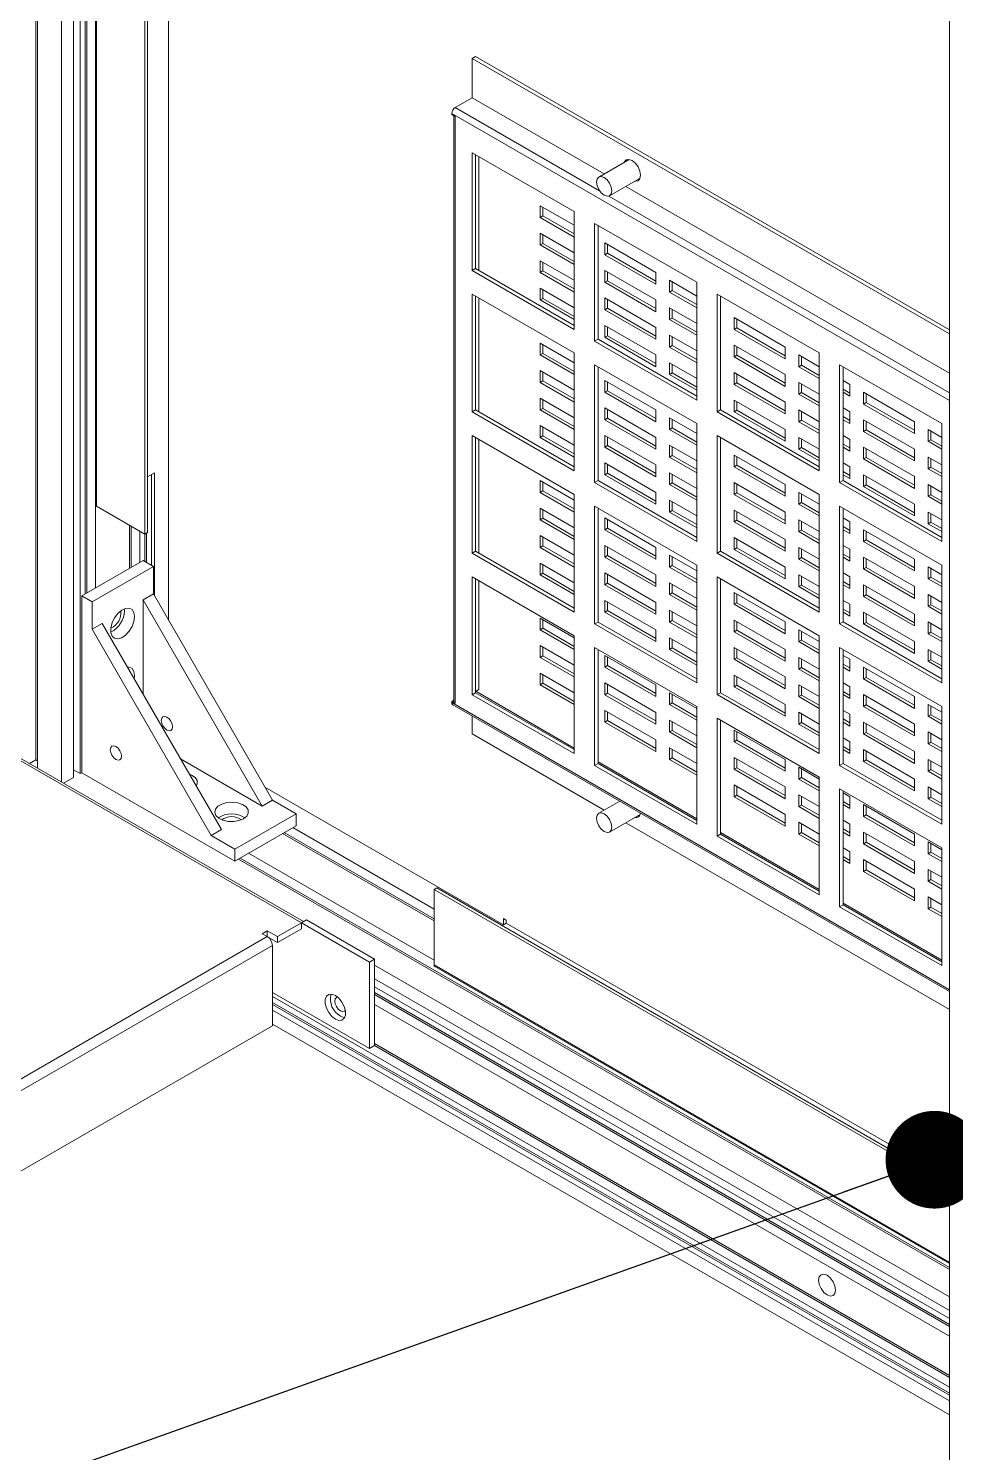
# Model space of a CAD drawing. Header units: millimetres. Extents: x 2 to 8402, y 4 to 5944.
# Drawn here: x 4173.3 to 4366, y 1990.5 to 2286.6 of the extents above; entities that cross this region are included whole.
import ezdxf

# ---------------------------------------------------------------- set-up
doc = ezdxf.new("R2010")
doc.units = ezdxf.units.MM
doc.header["$LTSCALE"] = 20
doc.layers.add('A-TITLEBLOCK', color=7, linetype='Continuous', lineweight=15)
doc.dimstyles.new('SLDDIMSTYLE1', dxfattribs={"dimtxt": 0.18, "dimasz": 20.32, "dimexe": 0, "dimexo": 0.0625, "dimgap": 0, "dimtad": 0, "dimtih": 1, "dimtoh": 1, "dimdec": 0, "dimrnd": 1e-09, "dimzin": 0, "dimdsep": 46, "dimtxsty": 'Standard', "dimblk1": 'DOT', "dimblk2": 'DOT', "dimsah": 1, "dimcen": 0.09, "dimadec": 0, "dimazin": 0, "dimtfac": 20.32, "dimtdec": 0, "dimtofl": 0, "dimtmove": 0, "dimatfit": 3, "dimldrblk": 'DOT', "dimfxl": 0, "dimfrac": 2, "dimtolj": 1, "dimtzin": 0, "dimarcsym": 0})

# ---------------------------------------------------------------- blocks, each defined once
blk = doc.blocks.new('_DOT')
at = {"color": 0, "linetype": 'ByBlock', "lineweight": -2}
blk.add_line((-0.5, 0), (-1, 0), dxfattribs=at)
at = {"color": 0, "linetype": 'ByBlock', "const_width": 0.5}
blk.add_lwpolyline([(-0.25, 0, 1), (0.25, 0, 1)], format="xyb", close=True, dxfattribs=at)

msp = doc.modelspace()

# ---------------------------------------------------------------- linework, layer by layer
at = {"color": 7, "linetype": 'Continuous', "lineweight": 15}
for p, q in [((4364.725, 2473.301), (4364.725, 1639.613)), ((4180.17, 2129.927), (4180.17, 2446.648)), ((4182.645, 2130.849), (4182.645, 2445.219)), ((4184.059, 2131.665), (4184.059, 2444.403)), ((4185.12, 2169.022), (4185.12, 2443.79)), ((4185.473, 2169.226), (4185.473, 2443.586)), ((4187.219, 2442.579), (4187.219, 2187.598)), ((4197.494, 2181.475), (4197.494, 2436.647)), ((4198.06, 2181.802), (4198.06, 2436.32)), ((4202.444, 2433.789), (4202.444, 2163.51)), ((4174.867, 2134.523), (4174.867, 2320.287)), ((4175.22, 2132.785), (4175.22, 2320.491)), ((4266.225, 2280.77), (4265.518, 2280.362)), ((4265.518, 2280.362), (4364.725, 2223.091)), ((4265.518, 2272.196), (4265.518, 2280.362)), ((4266.225, 2280.77), (4364.725, 2223.907)), ((4261.982, 2270.155), (4265.518, 2272.196)), ((4265.518, 2272.196), (4292.966, 2256.351)), ((4261.275, 2268.686), (4261.275, 2268.931)), ((4261.275, 2268.686), (4261.982, 2268.278)), ((4261.689, 2268.447), (4261.689, 2146.695)), ((4261.982, 2146.286), (4261.982, 2268.278)), ((4286.731, 2248.52), (4265.518, 2260.766)), ((4265.518, 2260.766), (4265.518, 2236.269)), ((4266.225, 2236.678), (4266.225, 2260.357)), ((4266.932, 2259.949), (4266.932, 2236.269)), ((4298.172, 2259.357), (4291.829, 2255.695)), ((4294.078, 2251.798), (4300.422, 2255.46)), ((4297.466, 2253.753), (4364.725, 2214.925)), ((4279.66, 2249.743), (4286.731, 2245.661)), ((4279.66, 2247.293), (4279.66, 2249.743)), ((4279.66, 2247.293), (4280.226, 2247.62)), ((4286.731, 2243.211), (4279.66, 2247.293)), ((4280.226, 2247.62), (4280.226, 2249.416)), ((4286.731, 2243.864), (4280.226, 2247.62)), ((4286.731, 2224.023), (4286.731, 2248.52)), ((4312.187, 2233.824), (4290.974, 2246.07)), ((4290.974, 2246.07), (4290.974, 2221.574)), ((4291.681, 2221.982), (4291.681, 2245.662)), ((4279.66, 2244.027), (4286.731, 2239.945)), ((4279.66, 2241.577), (4279.66, 2244.027)), ((4279.66, 2241.577), (4280.226, 2241.904)), ((4286.731, 2237.495), (4279.66, 2241.577)), ((4280.226, 2241.904), (4280.226, 2243.7)), ((4286.731, 2238.148), (4280.226, 2241.904)), ((4293.095, 2241.987), (4303.702, 2235.864)), ((4293.095, 2239.537), (4293.095, 2241.987)), ((4293.661, 2239.864), (4293.661, 2241.66)), ((4279.66, 2238.311), (4286.731, 2234.229)), ((4279.66, 2235.862), (4279.66, 2238.311)), ((4293.095, 2239.537), (4293.661, 2239.864)), ((4303.702, 2233.414), (4293.095, 2239.537)), ((4303.702, 2234.067), (4293.661, 2239.864)), ((4266.225, 2236.678), (4265.518, 2236.269)), ((4265.518, 2236.269), (4286.731, 2224.023)), ((4286.731, 2224.84), (4266.225, 2236.678)), ((4279.66, 2235.862), (4280.226, 2236.188)), ((4286.731, 2231.78), (4279.66, 2235.862)), ((4280.226, 2236.188), (4280.226, 2237.985)), ((4286.731, 2232.433), (4280.226, 2236.188)), ((4293.095, 2236.271), (4303.702, 2230.148)), ((4293.095, 2233.822), (4293.095, 2236.271)), ((4293.661, 2234.148), (4293.661, 2235.945)), ((4303.702, 2235.864), (4303.702, 2233.414)), ((4279.66, 2232.595), (4286.731, 2228.513)), ((4279.66, 2230.146), (4279.66, 2232.595)), ((4280.226, 2230.472), (4280.226, 2232.269)), ((4293.095, 2233.822), (4293.661, 2234.148)), ((4303.702, 2227.698), (4293.095, 2233.822)), ((4303.702, 2228.352), (4293.661, 2234.148)), ((4306.53, 2234.231), (4312.187, 2230.965)), ((4306.53, 2231.781), (4306.53, 2234.231)), ((4307.096, 2232.108), (4307.096, 2233.904)), ((4312.187, 2209.328), (4312.187, 2233.824)), ((4286.731, 2219.124), (4265.518, 2231.37)), ((4265.518, 2231.37), (4265.518, 2206.874)), ((4266.225, 2207.282), (4266.225, 2230.962)), ((4266.932, 2230.554), (4266.932, 2206.874)), ((4279.66, 2230.146), (4280.226, 2230.472)), ((4286.731, 2226.064), (4279.66, 2230.146)), ((4286.731, 2226.717), (4280.226, 2230.472)), ((4293.095, 2230.555), (4303.702, 2224.432)), ((4293.095, 2228.106), (4293.095, 2230.555)), ((4293.661, 2228.432), (4293.661, 2230.229)), ((4303.702, 2230.148), (4303.702, 2227.698)), ((4306.53, 2231.781), (4307.096, 2232.108)), ((4312.187, 2228.516), (4306.53, 2231.781)), ((4312.187, 2229.169), (4307.096, 2232.108)), ((4337.643, 2219.129), (4316.429, 2231.375)), ((4316.429, 2231.375), (4316.429, 2206.879)), ((4317.137, 2207.287), (4317.137, 2230.967)), ((4293.095, 2228.106), (4293.661, 2228.432)), ((4303.702, 2221.983), (4293.095, 2228.106)), ((4303.702, 2222.636), (4293.661, 2228.432)), ((4306.53, 2228.515), (4312.187, 2225.25)), ((4306.53, 2226.066), (4306.53, 2228.515)), ((4306.53, 2226.066), (4307.096, 2226.392)), ((4307.096, 2226.392), (4307.096, 2228.189)), ((4312.187, 2223.453), (4307.096, 2226.392)), ((4319.965, 2226.475), (4330.572, 2220.352)), ((4319.965, 2224.026), (4319.965, 2226.475)), ((4293.095, 2224.84), (4303.702, 2218.716)), ((4293.095, 2222.39), (4293.095, 2224.84)), ((4293.661, 2222.717), (4293.661, 2224.513)), ((4303.702, 2224.432), (4303.702, 2221.983)), ((4312.187, 2222.8), (4306.53, 2226.066)), ((4319.965, 2224.026), (4320.531, 2224.352)), ((4330.572, 2217.902), (4319.965, 2224.026)), ((4320.531, 2224.352), (4320.531, 2226.149)), ((4330.572, 2218.556), (4320.531, 2224.352)), ((4279.66, 2221.164), (4286.731, 2217.082)), ((4279.66, 2218.714), (4279.66, 2221.164)), ((4280.226, 2219.041), (4280.226, 2220.837)), ((4291.681, 2221.982), (4290.974, 2221.574)), ((4290.974, 2221.574), (4312.187, 2209.328)), ((4312.187, 2210.144), (4291.681, 2221.982)), ((4293.095, 2222.39), (4293.661, 2222.717)), ((4303.702, 2216.267), (4293.095, 2222.39)), ((4303.702, 2216.92), (4293.661, 2222.717)), ((4306.53, 2222.799), (4312.187, 2219.534)), ((4306.53, 2220.35), (4306.53, 2222.799)), ((4306.53, 2220.35), (4307.096, 2220.676)), ((4307.096, 2220.676), (4307.096, 2222.473)), ((4312.187, 2217.737), (4307.096, 2220.676)), ((4319.965, 2220.759), (4330.572, 2214.636)), ((4319.965, 2218.31), (4319.965, 2220.759)), ((4320.531, 2218.636), (4320.531, 2220.433)), ((4279.66, 2218.714), (4280.226, 2219.041)), ((4286.731, 2214.632), (4279.66, 2218.714)), ((4286.731, 2215.285), (4280.226, 2219.041)), ((4286.731, 2194.628), (4286.731, 2219.124)), ((4303.702, 2218.716), (4303.702, 2216.267)), ((4312.187, 2217.084), (4306.53, 2220.35)), ((4319.965, 2218.31), (4320.531, 2218.636)), ((4330.572, 2212.187), (4319.965, 2218.31)), ((4330.572, 2212.84), (4320.531, 2218.636)), ((4330.572, 2220.352), (4330.572, 2217.902)), ((4333.4, 2218.719), (4337.643, 2216.27)), ((4333.4, 2216.27), (4333.4, 2218.719)), ((4333.966, 2216.596), (4333.966, 2218.393)), ((4337.643, 2194.633), (4337.643, 2219.129)), ((4279.66, 2215.448), (4286.731, 2211.366)), ((4279.66, 2212.998), (4279.66, 2215.448)), ((4280.226, 2213.325), (4280.226, 2215.121)), ((4312.187, 2204.429), (4290.974, 2216.675)), ((4290.974, 2216.675), (4290.974, 2192.179)), ((4291.681, 2192.587), (4291.681, 2216.267)), ((4306.53, 2217.084), (4312.187, 2213.818)), ((4306.53, 2214.634), (4306.53, 2217.084)), ((4306.53, 2214.634), (4307.096, 2214.961)), ((4312.187, 2211.368), (4306.53, 2214.634)), ((4307.096, 2214.961), (4307.096, 2216.757)), ((4312.187, 2212.022), (4307.096, 2214.961)), ((4319.965, 2215.044), (4330.572, 2208.921)), ((4319.965, 2212.594), (4319.965, 2215.044)), ((4320.531, 2212.921), (4320.531, 2214.717)), ((4330.572, 2214.636), (4330.572, 2212.187)), ((4333.4, 2216.27), (4333.966, 2216.596)), ((4337.643, 2213.82), (4333.4, 2216.27)), ((4337.643, 2214.474), (4333.966, 2216.596)), ((4363.099, 2204.434), (4341.885, 2216.68)), ((4341.885, 2216.68), (4341.885, 2192.183)), ((4342.592, 2192.592), (4342.592, 2216.271)), ((4279.66, 2212.998), (4280.226, 2213.325)), ((4286.731, 2208.916), (4279.66, 2212.998)), ((4286.731, 2209.57), (4280.226, 2213.325)), ((4293.095, 2213.408), (4303.702, 2207.285)), ((4293.095, 2210.958), (4293.095, 2213.408)), ((4293.661, 2211.285), (4293.661, 2213.081)), ((4319.965, 2212.594), (4320.531, 2212.921)), ((4330.572, 2206.471), (4319.965, 2212.594)), ((4330.572, 2207.124), (4320.531, 2212.921)), ((4333.4, 2213.003), (4337.643, 2210.554)), ((4333.4, 2210.554), (4333.4, 2213.003)), ((4333.966, 2210.88), (4333.966, 2212.677)), ((4342.592, 2213.413), (4344.007, 2212.596)), ((4344.007, 2210.8), (4342.592, 2211.616)), ((4344.007, 2212.596), (4344.007, 2210.147)), ((4279.66, 2209.732), (4286.731, 2205.65)), ((4279.66, 2207.283), (4279.66, 2209.732)), ((4280.226, 2207.609), (4280.226, 2209.406)), ((4293.095, 2210.958), (4293.661, 2211.285)), ((4303.702, 2204.835), (4293.095, 2210.958)), ((4303.702, 2205.488), (4293.661, 2211.285)), ((4319.965, 2209.328), (4330.572, 2203.205)), ((4319.965, 2206.878), (4319.965, 2209.328)), ((4320.531, 2207.205), (4320.531, 2209.001)), ((4330.572, 2208.921), (4330.572, 2206.471)), ((4333.4, 2210.554), (4333.966, 2210.88)), ((4337.643, 2208.105), (4333.4, 2210.554)), ((4337.643, 2208.758), (4333.966, 2210.88)), ((4344.007, 2210.147), (4342.592, 2210.963)), ((4346.835, 2210.963), (4357.442, 2204.84)), ((4346.835, 2208.514), (4346.835, 2210.963)), ((4346.835, 2208.514), (4347.401, 2208.84)), ((4347.401, 2208.84), (4347.401, 2210.637)), ((4357.442, 2203.044), (4347.401, 2208.84)), ((4266.225, 2207.282), (4265.518, 2206.874)), ((4265.518, 2206.874), (4286.731, 2194.628)), ((4286.731, 2195.444), (4266.225, 2207.282)), ((4279.66, 2207.283), (4280.226, 2207.609)), ((4286.731, 2203.201), (4279.66, 2207.283)), ((4286.731, 2203.854), (4280.226, 2207.609)), ((4293.095, 2207.692), (4303.702, 2201.569)), ((4293.095, 2205.243), (4293.095, 2207.692)), ((4293.661, 2205.569), (4293.661, 2207.366)), ((4303.702, 2207.285), (4303.702, 2204.835)), ((4306.53, 2205.652), (4312.187, 2202.386)), ((4306.53, 2203.202), (4306.53, 2205.652)), ((4317.137, 2207.287), (4316.429, 2206.879)), ((4316.429, 2206.879), (4337.643, 2194.633)), ((4337.643, 2195.449), (4317.137, 2207.287)), ((4319.965, 2206.878), (4320.531, 2207.205)), ((4330.572, 2200.755), (4319.965, 2206.878)), ((4330.572, 2201.408), (4320.531, 2207.205)), ((4333.4, 2207.288), (4337.643, 2204.838)), ((4333.4, 2204.838), (4333.4, 2207.288)), ((4333.966, 2205.165), (4333.966, 2206.961)), ((4342.592, 2207.697), (4344.007, 2206.88)), ((4344.007, 2205.084), (4342.592, 2205.9)), ((4344.007, 2206.88), (4344.007, 2204.431)), ((4357.442, 2202.391), (4346.835, 2208.514)), ((4279.66, 2204.017), (4286.731, 2199.934)), ((4279.66, 2201.567), (4279.66, 2204.017)), ((4280.226, 2201.893), (4280.226, 2203.69)), ((4293.095, 2205.243), (4293.661, 2205.569)), ((4303.702, 2199.119), (4293.095, 2205.243)), ((4303.702, 2199.773), (4293.661, 2205.569)), ((4306.53, 2203.202), (4307.096, 2203.529)), ((4312.187, 2199.937), (4306.53, 2203.202)), ((4307.096, 2203.529), (4307.096, 2205.326)), ((4312.187, 2200.59), (4307.096, 2203.529)), ((4312.187, 2179.933), (4312.187, 2204.429)), ((4330.572, 2203.205), (4330.572, 2200.755)), ((4333.4, 2204.838), (4333.966, 2205.165)), ((4337.643, 2202.389), (4333.4, 2204.838)), ((4337.643, 2203.042), (4333.966, 2205.165)), ((4344.007, 2204.431), (4342.592, 2205.247)), ((4346.835, 2205.248), (4357.442, 2199.125)), ((4346.835, 2202.798), (4346.835, 2205.248)), ((4346.835, 2202.798), (4347.401, 2203.125)), ((4357.442, 2196.675), (4346.835, 2202.798)), ((4347.401, 2203.125), (4347.401, 2204.921)), ((4357.442, 2197.328), (4347.401, 2203.125)), ((4357.442, 2204.84), (4357.442, 2202.391)), ((4360.27, 2203.208), (4363.099, 2201.575)), ((4360.27, 2200.758), (4360.27, 2203.208)), ((4360.836, 2201.084), (4360.836, 2202.881)), ((4363.099, 2179.937), (4363.099, 2204.434)), ((4286.731, 2189.729), (4265.518, 2201.975)), ((4265.518, 2201.975), (4265.518, 2177.479)), ((4266.225, 2177.887), (4266.225, 2201.567)), ((4266.932, 2201.158), (4266.932, 2177.479)), ((4279.66, 2201.567), (4280.226, 2201.893)), ((4286.731, 2197.485), (4279.66, 2201.567)), ((4286.731, 2198.138), (4280.226, 2201.893)), ((4293.095, 2201.976), (4303.702, 2195.853)), ((4293.095, 2199.527), (4293.095, 2201.976)), ((4293.095, 2199.527), (4293.661, 2199.853)), ((4293.661, 2199.853), (4293.661, 2201.65)), ((4303.702, 2194.057), (4293.661, 2199.853)), ((4303.702, 2201.569), (4303.702, 2199.119)), ((4306.53, 2199.936), (4312.187, 2196.671)), ((4306.53, 2197.487), (4306.53, 2199.936)), ((4337.643, 2189.733), (4316.429, 2201.98)), ((4316.429, 2201.98), (4316.429, 2177.483)), ((4317.137, 2177.891), (4317.137, 2201.571)), ((4333.4, 2201.572), (4337.643, 2199.123)), ((4333.4, 2199.122), (4333.4, 2201.572)), ((4333.966, 2199.449), (4333.966, 2201.245)), ((4342.592, 2201.981), (4344.007, 2201.165)), ((4344.007, 2199.368), (4342.592, 2200.185)), ((4344.007, 2201.165), (4344.007, 2198.715)), ((4360.27, 2200.758), (4360.836, 2201.084)), ((4363.099, 2199.125), (4360.27, 2200.758)), ((4363.099, 2199.778), (4360.836, 2201.084)), ((4060.315, 2198.611), (4230.021, 2100.642)), ((4230.46, 2100.895), (4061.065, 2198.685)), ((4303.702, 2193.404), (4293.095, 2199.527)), ((4306.53, 2197.487), (4307.096, 2197.813)), ((4312.187, 2194.221), (4306.53, 2197.487)), ((4307.096, 2197.813), (4307.096, 2199.61)), ((4312.187, 2194.874), (4307.096, 2197.813)), ((4319.965, 2197.896), (4330.572, 2191.773)), ((4319.965, 2195.447), (4319.965, 2197.896)), ((4320.531, 2195.773), (4320.531, 2197.57)), ((4333.4, 2199.122), (4333.966, 2199.449)), ((4337.643, 2196.673), (4333.4, 2199.122)), ((4337.643, 2197.326), (4333.966, 2199.449)), ((4344.007, 2198.715), (4342.592, 2199.531)), ((4346.835, 2199.532), (4357.442, 2193.409)), ((4346.835, 2197.082), (4346.835, 2199.532)), ((4346.835, 2197.082), (4347.401, 2197.409)), ((4357.442, 2190.959), (4346.835, 2197.082)), ((4347.401, 2197.409), (4347.401, 2199.205)), ((4357.442, 2191.612), (4347.401, 2197.409)), ((4357.442, 2199.125), (4357.442, 2196.675)), ((4360.27, 2197.492), (4363.099, 2195.859)), ((4360.27, 2195.042), (4360.27, 2197.492)), ((4360.836, 2195.369), (4360.836, 2197.165)), ((4199.474, 2194.211), (4198.06, 2193.395)), ((4198.908, 2174.941), (4198.908, 2193.884)), ((4199.474, 2168.653), (4199.474, 2194.211)), ((4293.095, 2196.261), (4303.702, 2190.138)), ((4293.095, 2193.811), (4293.095, 2196.261)), ((4293.095, 2193.811), (4293.661, 2194.138)), ((4303.702, 2187.688), (4293.095, 2193.811)), ((4293.661, 2194.138), (4293.661, 2195.934)), ((4303.702, 2188.341), (4293.661, 2194.138)), ((4303.702, 2195.853), (4303.702, 2193.404)), ((4306.53, 2194.221), (4312.187, 2190.955)), ((4306.53, 2191.771), (4306.53, 2194.221)), ((4307.096, 2192.097), (4307.096, 2193.894)), ((4319.965, 2195.447), (4320.531, 2195.773)), ((4330.572, 2189.324), (4319.965, 2195.447)), ((4330.572, 2189.977), (4320.531, 2195.773)), ((4342.592, 2196.265), (4344.007, 2195.449)), ((4344.007, 2193.652), (4342.592, 2194.469)), ((4344.007, 2192.999), (4342.592, 2193.816)), ((4344.007, 2195.449), (4344.007, 2192.999)), ((4346.835, 2193.816), (4357.442, 2187.693)), ((4346.835, 2191.366), (4346.835, 2193.816)), ((4360.27, 2195.042), (4360.836, 2195.369)), ((4363.099, 2193.409), (4360.27, 2195.042)), ((4363.099, 2194.062), (4360.836, 2195.369)), ((4279.66, 2192.585), (4286.731, 2188.503)), ((4279.66, 2190.135), (4279.66, 2192.585)), ((4280.226, 2190.462), (4280.226, 2192.258)), ((4291.681, 2192.587), (4290.974, 2192.179)), ((4290.974, 2192.179), (4312.187, 2179.933)), ((4312.187, 2180.749), (4291.681, 2192.587)), ((4306.53, 2191.771), (4307.096, 2192.097)), ((4312.187, 2188.505), (4306.53, 2191.771)), ((4312.187, 2189.158), (4307.096, 2192.097)), ((4319.965, 2192.18), (4330.572, 2186.057)), ((4319.965, 2189.731), (4319.965, 2192.18)), ((4320.531, 2190.057), (4320.531, 2191.854)), ((4330.572, 2191.773), (4330.572, 2189.324)), ((4342.592, 2192.592), (4341.885, 2192.183)), ((4341.885, 2192.183), (4363.099, 2179.937)), ((4363.099, 2180.754), (4342.592, 2192.592)), ((4346.835, 2191.366), (4347.401, 2191.693)), ((4357.442, 2185.243), (4346.835, 2191.366)), ((4347.401, 2191.693), (4347.401, 2193.489)), ((4357.442, 2185.897), (4347.401, 2191.693)), ((4357.442, 2193.409), (4357.442, 2190.959)), ((4360.27, 2191.776), (4363.099, 2190.143)), ((4360.27, 2189.326), (4360.27, 2191.776)), ((4360.836, 2189.653), (4360.836, 2191.449)), ((4279.66, 2190.135), (4280.226, 2190.462)), ((4286.731, 2186.053), (4279.66, 2190.135)), ((4286.731, 2186.706), (4280.226, 2190.462)), ((4286.731, 2165.232), (4286.731, 2189.729)), ((4303.702, 2190.138), (4303.702, 2187.688)), ((4306.53, 2188.505), (4312.187, 2185.239)), ((4306.53, 2186.055), (4306.53, 2188.505)), ((4307.096, 2186.382), (4307.096, 2188.178)), ((4319.965, 2189.731), (4320.531, 2190.057)), ((4330.572, 2183.608), (4319.965, 2189.731)), ((4330.572, 2184.261), (4320.531, 2190.057)), ((4333.4, 2190.14), (4337.643, 2187.691)), ((4333.4, 2187.691), (4333.4, 2190.14)), ((4333.4, 2187.691), (4333.966, 2188.017)), ((4333.966, 2188.017), (4333.966, 2189.814)), ((4337.643, 2185.895), (4333.966, 2188.017)), ((4337.643, 2165.237), (4337.643, 2189.733)), ((4360.27, 2189.326), (4360.836, 2189.653)), ((4363.099, 2187.693), (4360.27, 2189.326)), ((4363.099, 2188.347), (4360.836, 2189.653)), ((4187.241, 2170.246), (4187.241, 2187.49)), ((4187.453, 2187.272), (4197.494, 2181.475)), ((4279.66, 2186.869), (4286.731, 2182.787)), ((4279.66, 2184.42), (4279.66, 2186.869)), ((4280.226, 2184.746), (4280.226, 2186.543)), ((4312.187, 2175.033), (4290.974, 2187.279)), ((4290.974, 2187.279), (4290.974, 2162.783)), ((4291.681, 2163.191), (4291.681, 2186.871)), ((4306.53, 2186.055), (4307.096, 2186.382)), ((4312.187, 2182.789), (4306.53, 2186.055)), ((4312.187, 2183.443), (4307.096, 2186.382)), ((4319.965, 2186.465), (4330.572, 2180.342)), ((4319.965, 2184.015), (4319.965, 2186.465)), ((4320.531, 2184.342), (4320.531, 2186.138)), ((4330.572, 2186.057), (4330.572, 2183.608)), ((4337.643, 2185.242), (4333.4, 2187.691)), ((4363.099, 2175.038), (4341.885, 2187.284)), ((4341.885, 2187.284), (4341.885, 2162.788)), ((4342.592, 2163.196), (4342.592, 2186.876)), ((4357.442, 2187.693), (4357.442, 2185.243)), ((4360.27, 2186.06), (4363.099, 2184.427)), ((4360.27, 2183.611), (4360.27, 2186.06)), ((4360.836, 2183.937), (4360.836, 2185.734)), ((4194.312, 2174.328), (4194.312, 2183.312)), ((4194.666, 2174.533), (4194.666, 2183.108)), ((4196.433, 2175.553), (4196.433, 2182.087)), ((4279.66, 2184.42), (4280.226, 2184.746)), ((4286.731, 2180.337), (4279.66, 2184.42)), ((4286.731, 2180.991), (4280.226, 2184.746)), ((4293.095, 2184.829), (4303.702, 2178.706)), ((4293.095, 2182.379), (4293.095, 2184.829)), ((4293.095, 2182.379), (4293.661, 2182.706)), ((4303.702, 2176.256), (4293.095, 2182.379)), ((4293.661, 2182.706), (4293.661, 2184.502)), ((4303.702, 2176.909), (4293.661, 2182.706)), ((4319.965, 2184.015), (4320.531, 2184.342)), ((4330.572, 2177.892), (4319.965, 2184.015)), ((4330.572, 2178.545), (4320.531, 2184.342)), ((4333.4, 2184.425), (4337.643, 2181.975)), ((4333.4, 2181.975), (4333.4, 2184.425)), ((4333.4, 2181.975), (4333.966, 2182.301)), ((4337.643, 2179.526), (4333.4, 2181.975)), ((4333.966, 2182.301), (4333.966, 2184.098)), ((4337.643, 2180.179), (4333.966, 2182.301)), ((4342.592, 2184.834), (4344.007, 2184.017)), ((4344.007, 2182.221), (4342.592, 2183.037)), ((4344.007, 2181.568), (4342.592, 2182.384)), ((4344.007, 2184.017), (4344.007, 2181.568)), ((4346.835, 2182.384), (4357.442, 2176.261)), ((4346.835, 2179.935), (4346.835, 2182.384)), ((4347.401, 2180.261), (4347.401, 2182.058)), ((4360.27, 2183.611), (4360.836, 2183.937)), ((4363.099, 2181.978), (4360.27, 2183.611)), ((4363.099, 2182.631), (4360.836, 2183.937)), ((4197.494, 2181.475), (4198.06, 2181.802)), ((4197.494, 2175.757), (4197.494, 2181.475)), ((4197.848, 2175.553), (4197.848, 2181.679)), ((4279.66, 2181.153), (4286.731, 2177.071)), ((4279.66, 2178.704), (4279.66, 2181.153)), ((4279.66, 2178.704), (4280.226, 2179.03)), ((4280.226, 2179.03), (4280.226, 2180.827)), ((4286.731, 2175.275), (4280.226, 2179.03)), ((4293.095, 2179.113), (4303.702, 2172.99)), ((4293.095, 2176.664), (4293.095, 2179.113)), ((4319.965, 2180.749), (4330.572, 2174.626)), ((4319.965, 2178.299), (4319.965, 2180.749)), ((4320.531, 2178.626), (4320.531, 2180.422)), ((4330.572, 2180.342), (4330.572, 2177.892)), ((4342.592, 2179.118), (4344.007, 2178.302)), ((4346.835, 2179.935), (4347.401, 2180.261)), ((4357.442, 2173.812), (4346.835, 2179.935)), ((4357.442, 2174.465), (4347.401, 2180.261)), ((4266.225, 2177.887), (4265.518, 2177.479)), ((4265.518, 2177.479), (4286.731, 2165.232)), ((4286.731, 2166.049), (4266.225, 2177.887)), ((4286.731, 2174.622), (4279.66, 2178.704)), ((4293.095, 2176.664), (4293.661, 2176.99)), ((4303.702, 2170.541), (4293.095, 2176.664)), ((4293.661, 2176.99), (4293.661, 2178.787)), ((4303.702, 2171.194), (4293.661, 2176.99)), ((4303.702, 2178.706), (4303.702, 2176.256)), ((4306.53, 2177.073), (4312.187, 2173.808)), ((4306.53, 2174.624), (4306.53, 2177.073)), ((4307.096, 2174.95), (4307.096, 2176.747)), ((4317.137, 2177.891), (4316.429, 2177.483)), ((4316.429, 2177.483), (4337.643, 2165.237)), ((4337.643, 2166.054), (4317.137, 2177.891)), ((4319.965, 2178.299), (4320.531, 2178.626)), ((4330.572, 2172.176), (4319.965, 2178.299)), ((4330.572, 2172.829), (4320.531, 2178.626)), ((4333.4, 2178.709), (4337.643, 2176.26)), ((4333.4, 2176.259), (4333.4, 2178.709)), ((4333.4, 2176.259), (4333.966, 2176.586)), ((4337.643, 2173.81), (4333.4, 2176.259)), ((4333.966, 2176.586), (4333.966, 2178.382)), ((4337.643, 2174.463), (4333.966, 2176.586)), ((4344.007, 2176.505), (4342.592, 2177.321)), ((4344.007, 2175.852), (4342.592, 2176.668)), ((4344.007, 2178.302), (4344.007, 2175.852)), ((4346.835, 2176.669), (4357.442, 2170.546)), ((4346.835, 2174.219), (4346.835, 2176.669)), ((4347.401, 2174.546), (4347.401, 2176.342)), ((4357.442, 2176.261), (4357.442, 2173.812)), ((4197.141, 2175.961), (4184.413, 2168.614)), ((4199.262, 2174.737), (4186.534, 2167.389)), ((4197.141, 2175.961), (4199.262, 2174.737)), ((4199.262, 2174.737), (4199.262, 2169.021)), ((4279.66, 2175.438), (4286.731, 2171.356)), ((4279.66, 2172.988), (4279.66, 2175.438)), ((4279.66, 2172.988), (4280.226, 2173.315)), ((4280.226, 2173.315), (4280.226, 2175.111)), ((4286.731, 2169.559), (4280.226, 2173.315)), ((4293.095, 2173.397), (4303.702, 2167.274)), ((4293.095, 2170.948), (4293.095, 2173.397)), ((4293.661, 2171.274), (4293.661, 2173.071)), ((4306.53, 2174.624), (4307.096, 2174.95)), ((4312.187, 2171.358), (4306.53, 2174.624)), ((4312.187, 2172.011), (4307.096, 2174.95)), ((4312.187, 2150.537), (4312.187, 2175.033)), ((4330.572, 2174.626), (4330.572, 2172.176)), ((4342.592, 2173.402), (4344.007, 2172.586)), ((4346.835, 2174.219), (4347.401, 2174.546)), ((4357.442, 2168.096), (4346.835, 2174.219)), ((4357.442, 2168.749), (4347.401, 2174.546)), ((4360.27, 2174.629), (4363.099, 2172.996)), ((4360.27, 2172.179), (4360.27, 2174.629)), ((4360.836, 2172.506), (4360.836, 2174.302)), ((4363.099, 2150.542), (4363.099, 2175.038)), ((4286.731, 2160.333), (4265.518, 2172.579)), ((4265.518, 2172.579), (4265.518, 2148.083)), ((4266.225, 2148.491), (4266.225, 2172.171)), ((4266.932, 2171.763), (4266.932, 2149.144)), ((4286.731, 2168.906), (4279.66, 2172.988)), ((4293.095, 2170.948), (4293.661, 2171.274)), ((4303.702, 2164.825), (4293.095, 2170.948)), ((4303.702, 2165.478), (4293.661, 2171.274)), ((4303.702, 2172.99), (4303.702, 2170.541)), ((4306.53, 2171.357), (4312.187, 2168.092)), ((4306.53, 2168.908), (4306.53, 2171.357)), ((4307.096, 2169.234), (4307.096, 2171.031)), ((4337.643, 2160.338), (4316.429, 2172.584)), ((4316.429, 2172.584), (4316.429, 2148.088)), ((4317.137, 2148.496), (4317.137, 2172.176)), ((4333.4, 2172.993), (4337.643, 2170.544)), ((4333.4, 2170.543), (4333.4, 2172.993)), ((4333.4, 2170.543), (4333.966, 2170.87)), ((4337.643, 2168.094), (4333.4, 2170.543)), ((4333.966, 2170.87), (4333.966, 2172.666)), ((4337.643, 2168.747), (4333.966, 2170.87)), ((4344.007, 2170.789), (4342.592, 2171.606)), ((4344.007, 2170.136), (4342.592, 2170.953)), ((4344.007, 2172.586), (4344.007, 2170.136)), ((4346.835, 2170.953), (4357.442, 2164.83)), ((4346.835, 2168.503), (4346.835, 2170.953)), ((4347.401, 2168.83), (4347.401, 2170.626)), ((4357.442, 2170.546), (4357.442, 2168.096)), ((4360.27, 2172.179), (4360.836, 2172.506)), ((4363.099, 2170.546), (4360.27, 2172.179)), ((4363.099, 2171.199), (4360.836, 2172.506)), ((4184.413, 2168.614), (4186.534, 2167.389)), ((4184.413, 2131.869), (4184.413, 2168.614)), ((4186.534, 2167.389), (4186.534, 2161.673)), ((4199.262, 2169.021), (4197.141, 2167.796)), ((4197.141, 2167.796), (4221.889, 2124.93)), ((4197.141, 2148.201), (4197.141, 2167.796)), ((4199.262, 2169.021), (4224.011, 2126.155)), ((4293.095, 2167.682), (4303.702, 2161.559)), ((4293.095, 2165.232), (4293.095, 2167.682)), ((4293.661, 2165.559), (4293.661, 2167.355)), ((4303.702, 2167.274), (4303.702, 2164.825)), ((4306.53, 2168.908), (4307.096, 2169.234)), ((4312.187, 2165.642), (4306.53, 2168.908)), ((4312.187, 2166.295), (4307.096, 2169.234)), ((4319.965, 2169.317), (4330.572, 2163.194)), ((4319.965, 2166.868), (4319.965, 2169.317)), ((4319.965, 2166.868), (4320.531, 2167.194)), ((4320.531, 2167.194), (4320.531, 2168.991)), ((4330.572, 2161.398), (4320.531, 2167.194)), ((4342.592, 2167.686), (4344.007, 2166.87)), ((4346.835, 2168.503), (4347.401, 2168.83)), ((4357.442, 2162.38), (4346.835, 2168.503)), ((4357.442, 2163.033), (4347.401, 2168.83)), ((4360.27, 2168.913), (4363.099, 2167.28)), ((4360.27, 2166.463), (4360.27, 2168.913)), ((4360.836, 2166.79), (4360.836, 2168.586)), ((4193.251, 2165.551), (4193.229, 2165.921)), ((4293.095, 2165.232), (4293.661, 2165.559)), ((4303.702, 2159.109), (4293.095, 2165.232)), ((4303.702, 2159.762), (4293.661, 2165.559)), ((4306.53, 2165.642), (4312.187, 2162.376)), ((4306.53, 2163.192), (4306.53, 2165.642)), ((4307.096, 2163.519), (4307.096, 2165.315)), ((4330.572, 2160.745), (4319.965, 2166.868)), ((4344.007, 2165.073), (4342.592, 2165.89)), ((4344.007, 2164.42), (4342.592, 2165.237)), ((4344.007, 2166.87), (4344.007, 2164.42)), ((4346.835, 2165.237), (4357.442, 2159.114)), ((4346.835, 2162.787), (4346.835, 2165.237)), ((4347.401, 2163.114), (4347.401, 2164.911)), ((4357.442, 2164.83), (4357.442, 2162.38)), ((4360.27, 2166.463), (4360.836, 2166.79)), ((4363.099, 2164.83), (4360.27, 2166.463)), ((4363.099, 2165.483), (4360.836, 2166.79)), ((4188.655, 2162.898), (4186.534, 2161.673)), ((4186.534, 2161.673), (4211.283, 2118.807)), ((4188.655, 2162.898), (4213.404, 2120.032)), ((4279.66, 2164.006), (4286.731, 2159.924)), ((4279.66, 2161.556), (4279.66, 2164.006)), ((4279.66, 2161.556), (4280.226, 2161.883)), ((4286.731, 2157.474), (4279.66, 2161.556)), ((4280.226, 2161.883), (4280.226, 2163.679)), ((4286.731, 2158.127), (4280.226, 2161.883)), ((4291.681, 2163.191), (4290.974, 2162.783)), ((4290.974, 2162.783), (4312.187, 2150.537)), ((4312.187, 2151.353), (4291.681, 2163.191)), ((4303.702, 2161.559), (4303.702, 2159.109)), ((4306.53, 2163.192), (4307.096, 2163.519)), ((4312.187, 2159.926), (4306.53, 2163.192)), ((4312.187, 2160.579), (4307.096, 2163.519)), ((4319.965, 2163.601), (4330.572, 2157.478)), ((4319.965, 2161.152), (4319.965, 2163.601)), ((4319.965, 2161.152), (4320.531, 2161.478)), ((4320.531, 2161.478), (4320.531, 2163.275)), ((4330.572, 2155.682), (4320.531, 2161.478)), ((4330.572, 2163.194), (4330.572, 2160.745)), ((4333.4, 2161.561), (4337.643, 2159.112)), ((4333.4, 2159.112), (4333.4, 2161.561)), ((4333.966, 2159.438), (4333.966, 2161.235)), ((4342.592, 2163.196), (4341.885, 2162.788)), ((4341.885, 2162.788), (4363.099, 2150.542)), ((4363.099, 2151.358), (4342.592, 2163.196)), ((4346.835, 2162.787), (4347.401, 2163.114)), ((4357.442, 2156.664), (4346.835, 2162.787)), ((4357.442, 2157.318), (4347.401, 2163.114)), ((4360.27, 2163.197), (4363.099, 2161.564)), ((4360.27, 2160.747), (4360.27, 2163.197)), ((4360.836, 2161.074), (4360.836, 2162.87)), ((4279.66, 2158.29), (4286.731, 2154.208)), ((4279.66, 2155.841), (4279.66, 2158.29)), ((4286.731, 2135.837), (4286.731, 2160.333)), ((4306.53, 2159.926), (4312.187, 2156.66)), ((4306.53, 2157.476), (4306.53, 2159.926)), ((4307.096, 2157.803), (4307.096, 2159.599)), ((4330.572, 2155.029), (4319.965, 2161.152)), ((4333.4, 2159.112), (4333.966, 2159.438)), ((4337.643, 2156.663), (4333.4, 2159.112)), ((4337.643, 2157.316), (4333.966, 2159.438)), ((4337.643, 2135.842), (4337.643, 2160.338)), ((4357.442, 2159.114), (4357.442, 2156.664)), ((4360.27, 2160.747), (4360.836, 2161.074)), ((4363.099, 2159.115), (4360.27, 2160.747)), ((4363.099, 2159.768), (4360.836, 2161.074)), ((4279.66, 2155.841), (4280.226, 2156.167)), ((4286.731, 2151.759), (4279.66, 2155.841)), ((4280.226, 2156.167), (4280.226, 2157.964)), ((4286.731, 2152.412), (4280.226, 2156.167)), ((4312.187, 2145.638), (4290.974, 2157.884)), ((4290.974, 2157.884), (4290.974, 2133.388)), ((4291.681, 2133.796), (4291.681, 2157.476)), ((4293.095, 2156.25), (4303.702, 2150.127)), ((4293.095, 2153.801), (4293.095, 2156.25)), ((4293.661, 2154.127), (4293.661, 2155.924)), ((4306.53, 2157.476), (4307.096, 2157.803)), ((4312.187, 2154.211), (4306.53, 2157.476)), ((4312.187, 2154.864), (4307.096, 2157.803)), ((4319.965, 2157.886), (4330.572, 2151.763)), ((4319.965, 2155.436), (4319.965, 2157.886)), ((4319.965, 2155.436), (4320.531, 2155.763)), ((4330.572, 2149.313), (4319.965, 2155.436)), ((4320.531, 2155.763), (4320.531, 2157.559)), ((4330.572, 2149.966), (4320.531, 2155.763)), ((4330.572, 2157.478), (4330.572, 2155.029)), ((4333.4, 2155.846), (4337.643, 2153.396)), ((4333.4, 2153.396), (4333.4, 2155.846)), ((4333.966, 2153.723), (4333.966, 2155.519)), ((4363.099, 2145.643), (4341.885, 2157.889)), ((4341.885, 2157.889), (4341.885, 2133.392)), ((4342.592, 2133.801), (4342.592, 2157.481)), ((4342.592, 2156.255), (4344.007, 2155.438)), ((4344.007, 2155.438), (4344.007, 2152.989)), ((4360.27, 2157.481), (4363.099, 2155.848)), ((4360.27, 2155.032), (4360.27, 2157.481)), ((4360.27, 2155.032), (4360.836, 2155.358)), ((4360.836, 2155.358), (4360.836, 2157.155)), ((4363.099, 2154.052), (4360.836, 2155.358)), ((4279.66, 2152.574), (4286.731, 2148.492)), ((4279.66, 2150.125), (4279.66, 2152.574)), ((4293.095, 2153.801), (4293.661, 2154.127)), ((4303.702, 2147.677), (4293.095, 2153.801)), ((4303.702, 2148.331), (4293.661, 2154.127)), ((4333.4, 2153.396), (4333.966, 2153.723)), ((4337.643, 2150.947), (4333.4, 2153.396)), ((4337.643, 2151.6), (4333.966, 2153.723)), ((4344.007, 2153.642), (4342.592, 2154.458)), ((4344.007, 2152.989), (4342.592, 2153.805)), ((4346.835, 2153.806), (4357.442, 2147.682)), ((4346.835, 2151.356), (4346.835, 2153.806)), ((4347.401, 2151.682), (4347.401, 2153.479)), ((4363.099, 2153.399), (4360.27, 2155.032)), ((4279.66, 2150.125), (4280.226, 2150.451)), ((4286.731, 2146.043), (4279.66, 2150.125)), ((4280.226, 2150.451), (4280.226, 2152.248)), ((4286.731, 2146.696), (4280.226, 2150.451)), ((4293.095, 2150.534), (4303.702, 2144.411)), ((4293.095, 2148.085), (4293.095, 2150.534)), ((4293.661, 2148.411), (4293.661, 2150.208)), ((4303.702, 2150.127), (4303.702, 2147.677)), ((4319.965, 2152.17), (4330.572, 2146.047)), ((4319.965, 2149.72), (4319.965, 2152.17)), ((4319.965, 2149.72), (4320.531, 2150.047)), ((4330.572, 2143.597), (4319.965, 2149.72)), ((4320.531, 2150.047), (4320.531, 2151.843)), ((4330.572, 2144.25), (4320.531, 2150.047)), ((4330.572, 2151.763), (4330.572, 2149.313)), ((4333.4, 2150.13), (4337.643, 2147.681)), ((4333.4, 2147.68), (4333.4, 2150.13)), ((4333.966, 2148.007), (4333.966, 2149.803)), ((4342.592, 2150.539), (4344.007, 2149.723)), ((4344.007, 2149.723), (4344.007, 2147.273)), ((4346.835, 2151.356), (4347.401, 2151.682)), ((4357.442, 2145.233), (4346.835, 2151.356)), ((4357.442, 2145.886), (4347.401, 2151.682)), ((4261.689, 2146.934), (4261.275, 2146.695)), ((4261.275, 2146.45), (4261.275, 2146.695)), ((4261.275, 2146.695), (4261.982, 2146.286)), ((4266.225, 2148.491), (4265.518, 2148.083)), ((4265.518, 2148.083), (4286.731, 2135.837)), ((4266.932, 2149.144), (4266.225, 2148.736)), ((4286.731, 2136.653), (4266.225, 2148.491)), ((4286.731, 2136.991), (4266.306, 2148.782)), ((4293.095, 2148.085), (4293.661, 2148.411)), ((4303.702, 2141.962), (4293.095, 2148.085)), ((4303.702, 2142.615), (4293.661, 2148.411)), ((4306.53, 2148.494), (4312.187, 2145.229)), ((4306.53, 2146.045), (4306.53, 2148.494)), ((4307.096, 2146.371), (4307.096, 2148.168)), ((4317.137, 2148.496), (4316.429, 2148.088)), ((4316.429, 2148.088), (4337.643, 2135.842)), ((4337.643, 2136.658), (4317.137, 2148.496)), ((4333.4, 2147.68), (4333.966, 2148.007)), ((4337.643, 2145.231), (4333.4, 2147.68)), ((4337.643, 2145.884), (4333.966, 2148.007)), ((4344.007, 2147.926), (4342.592, 2148.743)), ((4344.007, 2147.273), (4342.592, 2148.089)), ((4346.835, 2148.09), (4357.442, 2141.967)), ((4346.835, 2145.64), (4346.835, 2148.09)), ((4347.401, 2145.967), (4347.401, 2147.763)), ((4357.442, 2147.682), (4357.442, 2145.233)), ((4261.482, 2145.992), (4364.725, 2086.391)), ((4265.518, 2139.917), (4265.518, 2143.662)), ((4293.095, 2144.819), (4303.702, 2138.695)), ((4293.095, 2142.369), (4293.095, 2144.819)), ((4293.661, 2142.696), (4293.661, 2144.492)), ((4303.702, 2144.411), (4303.702, 2141.962)), ((4306.53, 2146.045), (4307.096, 2146.371)), ((4312.187, 2142.779), (4306.53, 2146.045)), ((4312.187, 2143.432), (4307.096, 2146.371)), ((4312.187, 2121.142), (4312.187, 2145.638)), ((4330.572, 2146.047), (4330.572, 2143.597)), ((4333.4, 2144.414), (4337.643, 2141.965)), ((4333.4, 2141.964), (4333.4, 2144.414)), ((4333.966, 2142.291), (4333.966, 2144.088)), ((4342.592, 2144.823), (4344.007, 2144.007)), ((4344.007, 2144.007), (4344.007, 2141.557)), ((4346.835, 2145.64), (4347.401, 2145.967)), ((4357.442, 2139.517), (4346.835, 2145.64)), ((4357.442, 2140.17), (4347.401, 2145.967)), ((4360.27, 2146.05), (4363.099, 2144.417)), ((4360.27, 2143.6), (4360.27, 2146.05)), ((4360.27, 2143.6), (4360.836, 2143.927)), ((4363.099, 2141.967), (4360.27, 2143.6)), ((4360.836, 2143.927), (4360.836, 2145.723)), ((4363.099, 2142.62), (4360.836, 2143.927)), ((4363.099, 2121.146), (4363.099, 2145.643)), ((4293.095, 2142.369), (4293.661, 2142.696)), ((4303.702, 2136.246), (4293.095, 2142.369)), ((4303.702, 2136.899), (4293.661, 2142.696)), ((4306.53, 2142.778), (4312.187, 2139.513)), ((4306.53, 2140.329), (4306.53, 2142.778)), ((4306.53, 2140.329), (4307.096, 2140.655)), ((4307.096, 2140.655), (4307.096, 2142.452)), ((4312.187, 2137.716), (4307.096, 2140.655)), ((4337.643, 2130.942), (4316.429, 2143.189)), ((4316.429, 2143.189), (4316.429, 2118.692)), ((4317.137, 2119.101), (4317.137, 2142.78)), ((4319.965, 2140.738), (4330.572, 2134.615)), ((4319.965, 2138.289), (4319.965, 2140.738)), ((4333.4, 2141.964), (4333.966, 2142.291)), ((4337.643, 2139.515), (4333.4, 2141.964)), ((4337.643, 2140.168), (4333.966, 2142.291)), ((4344.007, 2142.21), (4342.592, 2143.027)), ((4344.007, 2141.557), (4342.592, 2142.374)), ((4346.835, 2142.374), (4357.442, 2136.251)), ((4346.835, 2139.924), (4346.835, 2142.374)), ((4347.401, 2140.251), (4347.401, 2142.047)), ((4357.442, 2141.967), (4357.442, 2139.517)), ((4265.518, 2139.917), (4292.966, 2124.072)), ((4303.702, 2138.695), (4303.702, 2136.246)), ((4312.187, 2137.063), (4306.53, 2140.329)), ((4319.965, 2138.289), (4320.531, 2138.615)), ((4330.572, 2132.166), (4319.965, 2138.289)), ((4320.531, 2138.615), (4320.531, 2140.412)), ((4330.572, 2132.819), (4320.531, 2138.615)), ((4342.592, 2139.107), (4344.007, 2138.291)), ((4344.007, 2138.291), (4344.007, 2135.841)), ((4346.835, 2139.924), (4347.401, 2140.251)), ((4357.442, 2133.801), (4346.835, 2139.924)), ((4357.442, 2134.454), (4347.401, 2140.251)), ((4360.27, 2140.334), (4363.099, 2138.701)), ((4360.27, 2137.884), (4360.27, 2140.334)), ((4360.27, 2137.884), (4360.836, 2138.211)), ((4363.099, 2136.251), (4360.27, 2137.884)), ((4360.836, 2138.211), (4360.836, 2140.007)), ((4363.099, 2136.905), (4360.836, 2138.211)), ((4221.889, 2124.93), (4204.92, 2134.726)), ((4306.53, 2137.063), (4312.187, 2133.797)), ((4306.53, 2134.613), (4306.53, 2137.063)), ((4306.53, 2134.613), (4307.096, 2134.94)), ((4312.187, 2131.347), (4306.53, 2134.613)), ((4307.096, 2134.94), (4307.096, 2136.736)), ((4312.187, 2132.001), (4307.096, 2134.94)), ((4319.965, 2135.023), (4330.572, 2128.9)), ((4319.965, 2132.573), (4319.965, 2135.023)), ((4320.531, 2132.9), (4320.531, 2134.696)), ((4330.572, 2134.615), (4330.572, 2132.166)), ((4344.007, 2136.495), (4342.592, 2137.311)), ((4344.007, 2135.841), (4342.592, 2136.658)), ((4346.835, 2136.658), (4357.442, 2130.535)), ((4346.835, 2134.209), (4346.835, 2136.658)), ((4347.401, 2134.535), (4347.401, 2136.332)), ((4357.442, 2136.251), (4357.442, 2133.801)), ((4360.27, 2134.618), (4363.099, 2132.985)), ((4360.27, 2132.168), (4360.27, 2134.618)), ((4174.867, 2134.523), (4173.538, 2133.756)), ((4175.22, 2134.318), (4174.867, 2134.523)), ((4182.645, 2132.482), (4184.059, 2131.665)), ((4184.413, 2131.869), (4184.059, 2131.665)), ((4216.232, 2113.5), (4184.413, 2131.869)), ((4291.681, 2133.796), (4290.974, 2133.388)), ((4290.974, 2133.388), (4312.187, 2121.142)), ((4312.187, 2122.295), (4291.681, 2134.133)), ((4312.187, 2121.958), (4291.681, 2133.796)), ((4319.965, 2132.573), (4320.531, 2132.9)), ((4330.572, 2126.45), (4319.965, 2132.573)), ((4330.572, 2127.103), (4320.531, 2132.9)), ((4333.4, 2132.982), (4337.643, 2130.533)), ((4333.4, 2130.533), (4333.4, 2132.982)), ((4333.966, 2130.859), (4333.966, 2132.656)), ((4342.592, 2133.801), (4341.885, 2133.392)), ((4341.885, 2133.392), (4363.099, 2121.146)), ((4363.099, 2121.963), (4342.592, 2133.801)), ((4346.835, 2134.209), (4347.401, 2134.535)), ((4357.442, 2128.086), (4346.835, 2134.209)), ((4357.442, 2128.739), (4347.401, 2134.535)), ((4360.27, 2132.168), (4360.836, 2132.495)), ((4363.099, 2130.536), (4360.27, 2132.168)), ((4360.836, 2132.495), (4360.836, 2134.292)), ((4363.099, 2131.189), (4360.836, 2132.495)), ((4182.645, 2130.849), (4180.609, 2129.674)), ((4272.023, 2100.234), (4222.456, 2128.848)), ((4319.965, 2129.307), (4330.572, 2123.184)), ((4319.965, 2126.857), (4319.965, 2129.307)), ((4320.531, 2127.184), (4320.531, 2128.98)), ((4330.572, 2128.9), (4330.572, 2126.45)), ((4333.4, 2130.533), (4333.966, 2130.859)), ((4337.643, 2128.084), (4333.4, 2130.533)), ((4337.643, 2128.737), (4333.966, 2130.859)), ((4337.643, 2106.446), (4337.643, 2130.942)), ((4357.442, 2130.535), (4357.442, 2128.086)), ((4360.27, 2128.902), (4363.099, 2127.269)), ((4360.27, 2126.453), (4360.27, 2128.902)), ((4224.011, 2126.155), (4221.889, 2124.93)), ((4224.011, 2126.155), (4228.96, 2123.297)), ((4296.209, 2125.944), (4291.829, 2123.415)), ((4319.965, 2126.857), (4320.531, 2127.184)), ((4330.572, 2120.734), (4319.965, 2126.857)), ((4330.572, 2121.387), (4320.531, 2127.184)), ((4333.4, 2127.267), (4337.643, 2124.817)), ((4333.4, 2124.817), (4333.4, 2127.267)), ((4333.966, 2125.144), (4333.966, 2126.94)), ((4363.099, 2116.247), (4341.885, 2128.493)), ((4341.885, 2128.493), (4341.885, 2103.997)), ((4342.592, 2104.405), (4342.592, 2128.085)), ((4342.592, 2127.676), (4344.007, 2126.859)), ((4344.007, 2125.063), (4342.592, 2125.879)), ((4344.007, 2126.859), (4344.007, 2124.41)), ((4360.27, 2126.453), (4360.836, 2126.779)), ((4363.099, 2124.82), (4360.27, 2126.453)), ((4360.836, 2126.779), (4360.836, 2128.576)), ((4363.099, 2125.473), (4360.836, 2126.779)), ((4228.96, 2123.297), (4216.232, 2115.95)), ((4228.96, 2123.297), (4228.96, 2120.848)), ((4294.078, 2119.518), (4300.422, 2123.18)), ((4330.572, 2123.184), (4330.572, 2120.734)), ((4333.4, 2124.817), (4333.966, 2125.144)), ((4337.643, 2122.368), (4333.4, 2124.817)), ((4337.643, 2123.021), (4333.966, 2125.144)), ((4344.007, 2124.41), (4342.592, 2125.226)), ((4346.835, 2125.227), (4357.442, 2119.104)), ((4346.835, 2122.777), (4346.835, 2125.227)), ((4346.835, 2122.777), (4347.401, 2123.104)), ((4357.442, 2116.654), (4346.835, 2122.777)), ((4347.401, 2123.104), (4347.401, 2124.9)), ((4357.442, 2117.307), (4347.401, 2123.104)), ((4213.404, 2120.032), (4211.283, 2118.807)), ((4228.96, 2120.848), (4216.232, 2113.5)), ((4228.253, 2120.44), (4257.598, 2103.499)), ((4297.466, 2121.474), (4364.725, 2082.646)), ((4333.4, 2121.551), (4337.643, 2119.102)), ((4333.4, 2119.101), (4333.4, 2121.551)), ((4333.966, 2119.428), (4333.966, 2121.224)), ((4342.592, 2121.96), (4344.007, 2121.144)), ((4344.007, 2119.347), (4342.592, 2120.164)), ((4344.007, 2121.144), (4344.007, 2118.694)), ((4211.283, 2118.807), (4216.232, 2115.95)), ((4226.132, 2119.215), (4257.598, 2101.05)), ((4226.485, 2119.419), (4257.598, 2101.458)), ((4317.137, 2119.101), (4316.429, 2118.692)), ((4316.429, 2118.692), (4337.643, 2106.446)), ((4337.643, 2107.6), (4317.137, 2119.438)), ((4337.643, 2107.263), (4317.137, 2119.101)), ((4333.4, 2119.101), (4333.966, 2119.428)), ((4337.643, 2116.652), (4333.4, 2119.101)), ((4337.643, 2117.305), (4333.966, 2119.428)), ((4344.007, 2118.694), (4342.592, 2119.51)), ((4346.835, 2119.511), (4357.442, 2113.388)), ((4346.835, 2117.061), (4346.835, 2119.511)), ((4346.835, 2117.061), (4347.401, 2117.388)), ((4357.442, 2110.938), (4346.835, 2117.061)), ((4347.401, 2117.388), (4347.401, 2119.184)), ((4357.442, 2111.591), (4347.401, 2117.388)), ((4357.442, 2119.104), (4357.442, 2116.654)), ((4360.27, 2117.471), (4363.099, 2115.838)), ((4360.27, 2115.021), (4360.27, 2117.471)), ((4360.836, 2115.348), (4360.836, 2117.144)), ((4216.232, 2115.95), (4216.232, 2113.5)), ((4216.94, 2113.908), (4364.725, 2028.594)), ((4217.293, 2114.112), (4364.725, 2029.002)), ((4219.061, 2115.133), (4257.598, 2092.886)), ((4342.592, 2116.244), (4344.007, 2115.428)), ((4344.007, 2113.631), (4342.592, 2114.448)), ((4344.007, 2115.428), (4344.007, 2112.978)), ((4360.27, 2115.021), (4360.836, 2115.348)), ((4363.099, 2113.388), (4360.27, 2115.021)), ((4363.099, 2114.041), (4360.836, 2115.348)), ((4363.099, 2091.751), (4363.099, 2116.247)), ((4344.007, 2112.978), (4342.592, 2113.795)), ((4346.835, 2113.795), (4357.442, 2107.672)), ((4346.835, 2111.345), (4346.835, 2113.795)), ((4346.835, 2111.345), (4347.401, 2111.672)), ((4357.442, 2105.222), (4346.835, 2111.345)), ((4347.401, 2111.672), (4347.401, 2113.468)), ((4357.442, 2105.876), (4347.401, 2111.672)), ((4357.442, 2113.388), (4357.442, 2110.938)), ((4360.27, 2111.755), (4363.099, 2110.122)), ((4360.27, 2109.305), (4360.27, 2111.755)), ((4360.836, 2109.632), (4360.836, 2111.428)), ((4360.27, 2109.305), (4360.836, 2109.632)), ((4363.099, 2107.673), (4360.27, 2109.305)), ((4363.099, 2108.326), (4360.836, 2109.632)), ((4257.598, 2107.584), (4258.164, 2107.91)), ((4257.598, 2107.584), (4257.598, 2091.906)), ((4364.725, 2045.741), (4257.598, 2107.584)), ((4364.725, 2046.394), (4258.164, 2107.91)), ((4357.442, 2107.672), (4357.442, 2105.222)), ((4360.27, 2106.039), (4363.099, 2104.406)), ((4360.27, 2103.59), (4360.27, 2106.039)), ((4360.836, 2103.916), (4360.836, 2105.713)), ((4342.592, 2104.405), (4341.885, 2103.997)), ((4341.885, 2103.997), (4363.099, 2091.751)), ((4363.099, 2092.905), (4342.592, 2104.743)), ((4363.099, 2092.567), (4342.592, 2104.405)), ((4360.27, 2103.59), (4360.836, 2103.916)), ((4363.099, 2101.957), (4360.27, 2103.59)), ((4363.099, 2102.61), (4360.836, 2103.916)), ((4225.071, 2097.784), (4230.021, 2100.642)), ((4225.071, 2096.56), (4230.021, 2099.417)), ((4231.082, 2101.254), (4230.021, 2100.642)), ((4230.021, 2100.642), (4244.163, 2092.478)), ((4230.021, 2099.417), (4230.021, 2100.642)), ((4231.082, 2101.254), (4245.224, 2093.09)), ((4271.743, 2100.072), (4272.589, 2100.56)), ((4272.589, 2101.213), (4272.023, 2101.54)), ((4272.023, 2101.54), (4272.023, 2100.234)), ((4272.589, 2100.56), (4272.589, 2101.213)), ((4272.589, 2100.56), (4356.734, 2051.984)), ((4222.95, 2097.784), (4024.253, 1983.079)), ((4222.95, 2099.009), (4221.889, 2098.397)), ((4221.889, 2098.397), (4222.95, 2097.784)), ((4225.071, 2097.784), (4222.95, 2099.009)), ((4222.95, 2097.784), (4222.95, 2099.009)), ((4222.969, 2097.773), (4225.071, 2096.56)), ((4225.071, 2096.56), (4225.071, 2097.784)), ((4224.011, 2095.947), (4025.314, 1981.242)), ((4224.011, 2079.208), (4224.011, 2095.947)), ((4245.224, 2093.09), (4244.163, 2092.478)), ((4244.163, 2092.478), (4244.163, 2074.514)), ((4245.224, 2093.09), (4245.224, 2075.126)), ((4245.224, 2091.865), (4364.725, 2022.879)), ((4257.764, 2091.54), (4364.725, 2029.793)), ((4245.224, 2089.007), (4364.725, 2020.021)), ((4245.224, 2087.374), (4364.725, 2018.388)), ((4244.163, 2074.514), (4224.011, 2086.148)), ((4224.011, 2085.331), (4364.725, 2004.098)), ((4245.224, 2086.149), (4364.725, 2017.163)), ((4245.224, 2085.741), (4364.725, 2016.754)), ((4224.011, 2084.106), (4364.725, 2002.874)), ((4224.011, 2084.106), (4364.725, 2002.873)), ((4224.011, 2083.698), (4364.725, 2002.465)), ((4224.011, 2082.473), (4364.725, 2001.24)), ((4245.224, 2083.7), (4364.725, 2014.713)), ((4039.812, 1972.872), (4224.011, 2079.208)), ((4224.011, 2079.615), (4364.725, 1998.383)), ((4245.224, 2075.534), (4364.725, 2006.548)), ((4245.224, 2075.126), (4244.163, 2074.514)), ((4245.224, 2075.126), (4364.725, 2006.139)), ((4360.482, 2054.148), (4355.888, 2051.496)), ((4364.725, 2051.699), (4360.482, 2054.148))]:
    msp.add_line(p, q, dxfattribs=at)
at = {"color": 8, "linetype": 'Continuous', "lineweight": 15}
for p, q in [((4187.453, 2442.443), (4187.453, 2187.272)), ((4261.275, 2268.931), (4364.725, 2209.21)), ((4261.982, 2270.155), (4291.999, 2252.827)), ((4293.908, 2251.725), (4364.725, 2210.843)), ((4261.275, 2146.45), (4364.725, 2086.729)), ((4257.598, 2091.906), (4364.725, 2030.063))]:
    msp.add_line(p, q, dxfattribs=at)
at = {"color": 7, "linetype": 'Continuous', "lineweight": 15, "flags": 128}
for points in [[(4297.082, 2258.728), (4297.119, 2258.818), (4297.502, 2259.259), (4298.075, 2259.37), (4298.752, 2259.135), (4299.428, 2258.589), (4300.002, 2257.815), (4300.385, 2256.932), (4300.52, 2256.073), (4300.385, 2255.37), (4300.002, 2254.929), (4299.428, 2254.817), (4299.332, 2254.83)], [(4297.906, 2259.374), (4297.826, 2259.226), (4297.789, 2259.136)], [(4291.363, 2254.665), (4291.484, 2255.298), (4291.829, 2255.695), (4292.345, 2255.795), (4292.954, 2255.583), (4293.562, 2255.092), (4294.079, 2254.396), (4294.423, 2253.601), (4294.545, 2252.828), (4294.423, 2252.195), (4294.079, 2251.798), (4293.562, 2251.697), (4292.954, 2251.909), (4292.345, 2252.4), (4291.829, 2253.097), (4291.484, 2253.892), (4291.363, 2254.665)], [(4300.039, 2255.239), (4300.135, 2255.225), (4300.304, 2255.221)], [(4195.373, 2164.326), (4195.239, 2165.177), (4194.851, 2165.78), (4194.252, 2166.071), (4193.505, 2166.019), (4192.694, 2165.628), (4191.904, 2164.941), (4191.222, 2164.032), (4190.721, 2163.001), (4190.457, 2161.959), (4190.457, 2161.018), (4190.721, 2160.281), (4191.222, 2159.827), (4191.904, 2159.706), (4192.694, 2159.931), (4193.505, 2160.478), (4194.252, 2161.286), (4194.851, 2162.27), (4195.239, 2163.321), (4195.373, 2164.326)], [(4195.306, 2151.379), (4195.373, 2152.078), (4195.239, 2152.929), (4194.851, 2153.532), (4194.252, 2153.823), (4193.885, 2153.84)], [(4202.09, 2143.423), (4202.537, 2143.063), (4202.915, 2142.552), (4203.168, 2141.969), (4203.257, 2141.402), (4203.168, 2140.938), (4202.915, 2140.647), (4202.537, 2140.573), (4202.09, 2140.728), (4201.644, 2141.089), (4201.265, 2141.599), (4201.012, 2142.182), (4200.924, 2142.749), (4201.012, 2143.214), (4201.265, 2143.505), (4201.644, 2143.578), (4202.09, 2143.423)], [(4191.484, 2134.605), (4191.93, 2134.45), (4192.309, 2134.524), (4192.562, 2134.815), (4192.65, 2135.279), (4192.562, 2135.846), (4192.309, 2136.429), (4191.93, 2136.94), (4191.484, 2137.3), (4191.037, 2137.455), (4190.659, 2137.382), (4190.406, 2137.09), (4190.317, 2136.626), (4190.406, 2136.059), (4190.659, 2135.476), (4191.037, 2134.966), (4191.484, 2134.605)], [(4208.175, 2129.088), (4208.392, 2129.579), (4208.344, 2130.243), (4207.925, 2130.863), (4207.181, 2131.37), (4206.755, 2131.549)], [(4218, 2122.277), (4218.67, 2122.818), (4218.998, 2123.456), (4218.951, 2124.12), (4218.532, 2124.74), (4217.787, 2125.247), (4216.798, 2125.588), (4215.67, 2125.724), (4214.527, 2125.642), (4213.492, 2125.35), (4212.677, 2124.88), (4212.171, 2124.282), (4212.028, 2123.622), (4212.265, 2122.971), (4212.855, 2122.4), (4213.734, 2121.97), (4214.807, 2121.728), (4215.958, 2121.701), (4217.063, 2121.89), (4218, 2122.277)], [(4291.363, 2122.385), (4291.484, 2123.018), (4291.829, 2123.415), (4292.345, 2123.516), (4292.954, 2123.304), (4293.562, 2122.813), (4294.079, 2122.116), (4294.423, 2121.321), (4294.545, 2120.548), (4294.423, 2119.915), (4294.079, 2119.518), (4293.562, 2119.418), (4292.954, 2119.629), (4292.345, 2120.121), (4291.829, 2120.817), (4291.484, 2121.612), (4291.363, 2122.385)], [(4300.039, 2122.959), (4300.135, 2122.946), (4300.304, 2122.941)], [(4237.092, 2080.637), (4236.367, 2081.204), (4235.729, 2081.998), (4235.255, 2082.923), (4235.003, 2083.867), (4235.003, 2084.718), (4235.255, 2085.372), (4235.729, 2085.751), (4236.367, 2085.808), (4237.092, 2085.537), (4237.818, 2084.97), (4238.456, 2084.176), (4238.929, 2083.251), (4239.181, 2082.306), (4239.181, 2081.455), (4238.929, 2080.802), (4238.456, 2080.423), (4237.818, 2080.366), (4237.092, 2080.637)], [(4237.564, 2085.202), (4237.328, 2085.128), (4237.075, 2084.837), (4236.986, 2084.373), (4237.075, 2083.806), (4237.328, 2083.223), (4237.706, 2082.712), (4238.153, 2082.352), (4238.599, 2082.197), (4238.978, 2082.27), (4239.16, 2082.438)], [(4239.025, 2080.963), (4238.878, 2080.978), (4238.153, 2081.25)], [(4339.269, 2027.367), (4338.593, 2027.603), (4338.019, 2027.491), (4337.636, 2027.05), (4337.501, 2026.346), (4337.636, 2025.488), (4338.019, 2024.604), (4338.593, 2023.831), (4339.269, 2023.285), (4339.946, 2023.05), (4340.519, 2023.161), (4340.902, 2023.602), (4341.037, 2024.305), (4340.902, 2025.164), (4340.519, 2026.048), (4339.946, 2026.821), (4339.269, 2027.367)]]:
    msp.add_lwpolyline(points, dxfattribs=at)
at = {"color": 7, "linetype": 'Continuous', "lineweight": 15}
for centre, radius, start, end in [((4262.81, 2268.861), 1.537, 122.60507, 177.39493), ((4187.619, 2187.638), 0.402, 185.69917, 245.62227), ((4188.189, 2165.631), 5.063, 296.46425, 359.09029), ((4189.064, 2165.111), 3.473, 293.58091, 6.42484), ((4261.765, 2146.395), 0.493, 173.70049, 234.9896), ((4262.19, 2146.744), 0.503, 185.69487, 245.62323), ((4215.525, 2118.295), 5.027, 56.37441, 123.62585), ((4215.525, 2119.277), 3.473, 53.59541, 126.40459), ((4299.511, 2123.52), 0.986, 259.55557, 357.07111), ((4221.708, 2095.842), 2.305, 2.60606, 57.39328), ((4257.99, 2091.863), 0.394, 173.70351, 234.98772), ((4240.071, 2084.756), 3.997, 164.51256, 241.31464)]:
    msp.add_arc(centre, radius, start, end, dxfattribs=at)

# ---------------------------------------------------------------- leaders
at = {"color": 7, "linetype": 'Continuous', "lineweight": 0}
msp.add_leader([(4361.585, 2051.404), (3247.878, 1653.65)], dimstyle='SLDDIMSTYLE1', dxfattribs=at)
at = {"layer": 'A-TITLEBLOCK'}
msp.add_leader([(4299.516, 1907.334), (5023.769, 2050.934)], dimstyle='SLDDIMSTYLE1', dxfattribs=at)

doc.saveas('drawing.dxf')
